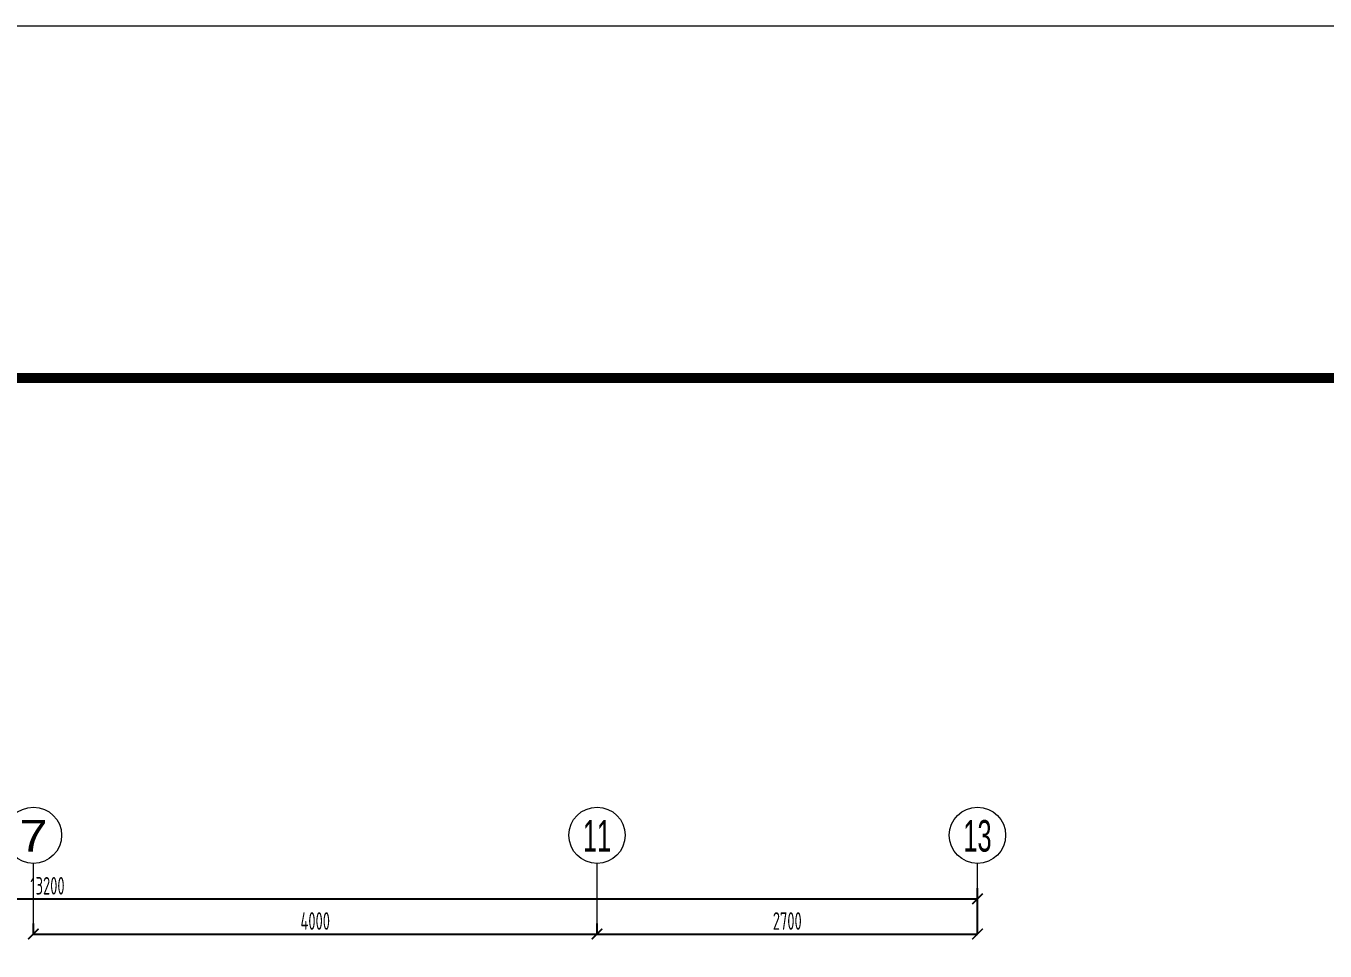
# Model space of a CAD drawing. Extents: x 288658 to 330658, y -27457 to 31943.
# Drawn here: x 300439 to 309658, y 25374 to 31943 of the extents above; entities that cross this region are included whole.
import ezdxf
from ezdxf.enums import TextEntityAlignment as Align

# ---------------------------------------------------------------- set-up
doc = ezdxf.new("R2010")
doc.units = 0
doc.header["$LTSCALE"] = 1000
doc.layers.get('0').update_dxf_attribs({"color": 8, "lineweight": 13})
doc.layers.get('Defpoints').update_dxf_attribs({"color": 8, "lineweight": 13})
for name, color, linetype, lineweight in [('A-AXIS', 150, 'Continuous', 13), ('ACS_图框', 7, 'Continuous', 20), ('AD-建筑尺寸', 8, 'Continuous', 13), ('AXIS_TEXT', 8, 'Continuous', 13)]:
    doc.layers.add(name, color=color, linetype=linetype, lineweight=lineweight)
doc.styles.add('AXIS', font='arial.ttf')
doc.styles.add('CCD_DIM', font='archs.shx', dxfattribs={"width": 0.7})
doc.styles.add('COMPLEX', font='COMPLEX')
doc.dimstyles.new('1-50', dxfattribs={"dimscale": 50, "dimtxt": 2.5, "dimasz": 1.5, "dimexe": 1.5, "dimexo": 1.5, "dimgap": 0.6, "dimtad": 1, "dimdec": 0, "dimrnd": 5, "dimzin": 0, "dimdsep": 46, "dimtxsty": 'CCD_DIM', "dimblk": 'ARCHTICK', "dimcen": 0.125, "dimclrd": 44, "dimclre": 44, "dimclrt": 50, "dimadec": 0, "dimazin": 0, "dimtfac": 1, "dimtdec": 0, "dimtix": 1, "dimtmove": 2, "dimatfit": 3, "dimldrblk": 'DOT', "dimfxl": 5, "dimfxlon": 1, "dimtvp": 1, "dimtolj": 1, "dimtzin": 0, "dimarcsym": 0})

# ---------------------------------------------------------------- blocks, each defined once
blk = doc.blocks.new('_AXISO')
blk.add_circle((0, 0), 0.5)
at = {"layer": 'AXIS_TEXT', "style": 'COMPLEX', "width": 1.041667}
blk.add_attdef('A', text='', height=0.56, dxfattribs=at).set_placement((-0.25, -0.28), (0.25, -0.28), align=Align.FIT)
blk = doc.blocks.new('_ArchTick')
at = {"color": 0, "linetype": 'ByBlock', "const_width": 0.15}
blk.add_lwpolyline([(-0.5, -0.5), (0.5, 0.5)], dxfattribs=at)
blk = doc.blocks.new('*D260')
at = {"layer": 'AD-建筑尺寸', "color": 44, "linetype": 'ByBlock', "lineweight": -2, "transparency": 16777216}
for p, q in [((300491.6, 25494.8), (300491.6, 25569.8)), ((304491.6, 25494.8), (304491.6, 25569.8)), ((300491.6, 25494.8), (304491.6, 25494.8))]:
    blk.add_line(p, q, dxfattribs=at)
at = {"layer": 'Defpoints', "color": 0, "linetype": 'ByBlock', "transparency": 16777216}
for p in [(300491.6, 25494.8), (304491.6, 25494.8), (304491.6, 25494.8)]:
    blk.add_point(p, dxfattribs=at)
at = {"layer": 'AD-建筑尺寸', "color": 44, "linetype": 'ByBlock', "lineweight": -2, "transparency": 16777216, "xscale": 75, "yscale": 75, "zscale": 75, "rotation": 180}
blk.add_blockref('_ArchTick', (300491.6, 25494.8), dxfattribs=at)
at = {"layer": 'AD-建筑尺寸', "color": 44, "linetype": 'ByBlock', "lineweight": -2, "transparency": 16777216, "xscale": 75, "yscale": 75, "zscale": 75}
blk.add_blockref('_ArchTick', (304491.6, 25494.8), dxfattribs=at)
at = {"layer": 'AD-建筑尺寸', "color": 50, "linetype": 'ByBlock', "transparency": 16777216, "insert": (302491.6, 25587.3), "char_height": 125, "attachment_point": 5, "style": 'CCD_DIM'}
blk.add_mtext('\\A1;4000', dxfattribs=at)
blk = doc.blocks.new('_Dot')
at = {"color": 0, "linetype": 'ByBlock', "lineweight": -2}
blk.add_line((-0.5, 0), (-1, 0), dxfattribs=at)
at = {"color": 0, "linetype": 'ByBlock', "const_width": 0.5}
blk.add_lwpolyline([(-0.25, 0, 1), (0.25, 0, 1)], format="xyb", close=True, dxfattribs=at)
blk = doc.blocks.new('*D261')
at = {"layer": 'AD-建筑尺寸', "color": 44, "linetype": 'ByBlock', "lineweight": -2, "transparency": 16777216}
for p, q in [((293991.6, 25494.8), (293991.6, 25819.8)), ((307191.6, 25494.8), (307191.6, 25819.8)), ((293991.6, 25744.8), (307191.6, 25744.8))]:
    blk.add_line(p, q, dxfattribs=at)
at = {"layer": 'Defpoints', "color": 0, "linetype": 'ByBlock', "transparency": 16777216}
for p in [(307191.6, 25744.8), (293991.6, 25244.8), (307191.6, 25244.8)]:
    blk.add_point(p, dxfattribs=at)
at = {"layer": 'AD-建筑尺寸', "color": 44, "linetype": 'ByBlock', "lineweight": -2, "transparency": 16777216, "xscale": 75, "yscale": 75, "zscale": 75, "rotation": 180}
blk.add_blockref('_ArchTick', (293991.6, 25744.8), dxfattribs=at)
at = {"layer": 'AD-建筑尺寸', "color": 44, "linetype": 'ByBlock', "lineweight": -2, "transparency": 16777216, "xscale": 75, "yscale": 75, "zscale": 75}
blk.add_blockref('_ArchTick', (307191.6, 25744.8), dxfattribs=at)
at = {"layer": 'AD-建筑尺寸', "color": 50, "linetype": 'ByBlock', "transparency": 16777216, "insert": (300591.6, 25837.3), "char_height": 125, "attachment_point": 5, "style": 'CCD_DIM'}
blk.add_mtext('\\A1;13200', dxfattribs=at)
blk = doc.blocks.new('*D271')
at = {"layer": 'AD-建筑尺寸', "color": 44, "linetype": 'ByBlock', "lineweight": -2, "transparency": 16777216}
for p, q in [((304491.6, 25494.8), (304491.6, 25569.8)), ((307191.6, 25494.8), (307191.6, 25569.8)), ((304491.6, 25494.8), (307191.6, 25494.8))]:
    blk.add_line(p, q, dxfattribs=at)
at = {"layer": 'Defpoints', "color": 0, "linetype": 'ByBlock', "transparency": 16777216}
for p in [(304491.6, 25494.8), (307191.6, 25494.8), (307191.6, 25494.8)]:
    blk.add_point(p, dxfattribs=at)
at = {"layer": 'AD-建筑尺寸', "color": 44, "linetype": 'ByBlock', "lineweight": -2, "transparency": 16777216, "xscale": 75, "yscale": 75, "zscale": 75, "rotation": 180}
blk.add_blockref('_ArchTick', (304491.6, 25494.8), dxfattribs=at)
at = {"layer": 'AD-建筑尺寸', "color": 44, "linetype": 'ByBlock', "lineweight": -2, "transparency": 16777216, "xscale": 75, "yscale": 75, "zscale": 75}
blk.add_blockref('_ArchTick', (307191.6, 25494.8), dxfattribs=at)
at = {"layer": 'AD-建筑尺寸', "color": 50, "linetype": 'ByBlock', "transparency": 16777216, "insert": (305841.6, 25587.3), "char_height": 125, "attachment_point": 5, "style": 'CCD_DIM'}
blk.add_mtext('\\A1;2700', dxfattribs=at)
blk = doc.blocks.new('w3454545')
at = {"layer": 'ACS_图框'}
blk.add_lwpolyline([(298648.3, -510292.9), (298648.3, -468292.9), (358048.3, -468292.9), (358048.3, -510292.9)], close=True, dxfattribs=at)
at = {"layer": 'ACS_图框', "const_width": 70.6}
blk.add_lwpolyline([(301148.1, -509292.6), (357048, -509292.6), (357048, -469293.2), (301148.1, -469293.2)], close=True, dxfattribs=at)

msp = doc.modelspace()

# ---------------------------------------------------------------- linework, layer by layer
at = {"layer": 'A-AXIS'}
for p, q in [((300491.6, 25497.2), (300491.6, 25995.9)), ((304491.6, 25497.2), (304491.6, 25995.9)), ((307191.6, 25497.2), (307191.6, 25995.9))]:
    msp.add_line(p, q, dxfattribs=at)

# ---------------------------------------------------------------- block references
ref = msp.add_blockref('_AXISO', (300491.6, 26195.9), dxfattribs=dict(at, xscale=400.0002256945839, yscale=400.0002256945839, zscale=400.0002256945839))
ref.add_attrib('A', '7', dxfattribs={"layer": 'AXIS_TEXT', "color": 2, "height": 224, "style": 'AXIS', "width": 1.149191}).set_placement((300391.6, 26080.1), (300591.6, 26080.1), align=Align.FIT)
ref = msp.add_blockref('_AXISO', (304491.6, 26195.9), dxfattribs=dict(at, xscale=400.0002256945839, yscale=400.0002256945839, zscale=400.0002256945839))
ref.add_attrib('A', '11', dxfattribs={"layer": 'AXIS_TEXT', "color": 2, "height": 224, "style": 'AXIS', "width": 0.574596}).set_placement((304391.6, 26080.1), (304591.6, 26080.1), align=Align.FIT)
ref = msp.add_blockref('_AXISO', (307191.6, 26195.9), dxfattribs=dict(at, xscale=400.0002256945839, yscale=400.0002256945839, zscale=400.0002256945839))
ref.add_attrib('A', '13', dxfattribs={"layer": 'AXIS_TEXT', "color": 2, "height": 224, "style": 'AXIS', "width": 0.574596}).set_placement((307091.6, 26080.1), (307291.6, 26080.1), align=Align.FIT)
at = {"layer": 'ACS_图框', "rotation": 270}
msp.add_blockref('w3454545', (798950.9, 330590.8), dxfattribs=at)

# ---------------------------------------------------------------- dimensions: what is measured, and where the dimension line sits
at = {"layer": 'AD-建筑尺寸', "linetype": 'ByBlock'}
for base, p1, p2, picture, middle in [((307191.6, 25744.8), (293991.6, 25244.8), (307191.6, 25244.8), '*D261', (300591.6, 25837.3)), ((304491.6, 25494.8), (300491.6, 25494.8), (304491.6, 25494.8), '*D260', (302491.6, 25587.3)), ((307191.6, 25494.8), (304491.6, 25494.8), (307191.6, 25494.8), '*D271', (305841.6, 25587.3))]:
    dim = msp.add_linear_dim(base=base, p1=p1, p2=p2, dimstyle='1-50', dxfattribs=at)
    dim.commit()
    dim.dimension.update_dxf_attribs({"geometry": picture, "text_midpoint": middle})

doc.saveas('drawing.dxf')
